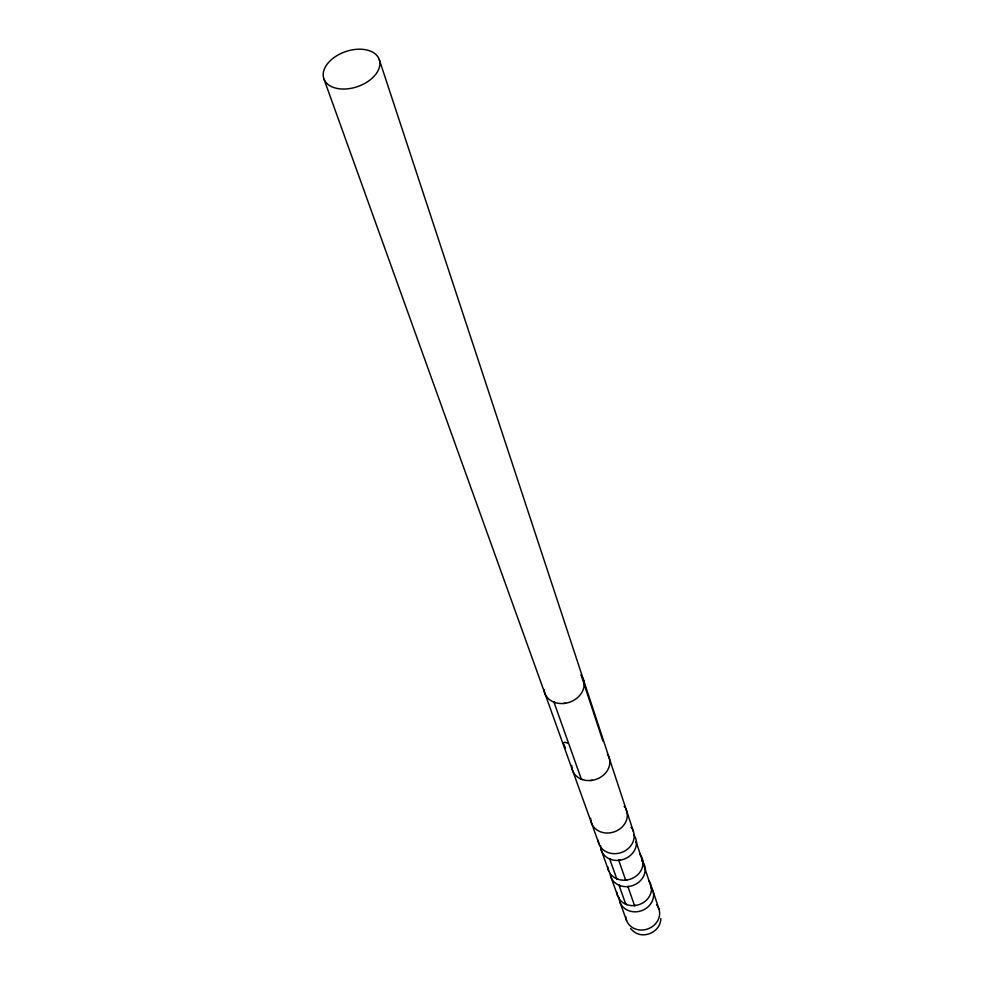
<?xml version="1.0" encoding="UTF-8"?>
<svg xmlns="http://www.w3.org/2000/svg" width="984" height="984" viewBox="0 0 984 984"><rect width="100%" height="100%" fill="white"/><g stroke="black" fill="none" stroke-linecap="round" stroke-linejoin="round"><path stroke-width="1.48" d="M660.805 918.453C660.879 931.75 643.487 939.904 633.364 931.233M563.758 703.449L565.517 703.228M590.621 780.496L592.294 780.287M618.481 860.36L620.055 860.188M625.381 880.151L626.931 879.979M627.632 886.621L629.17 886.436M634.25 905.587L635.775 905.415M568.223 743.178L564.828 742.28L563.143 742.846L565.529 748.148M553.709 702.047L555.247 702.601M581.077 779.057L582.553 779.611M609.465 858.897L610.855 859.438M616.501 878.687L617.878 879.229M618.801 885.145L620.166 885.686M625.541 904.111L626.894 904.653M632.774 930.778L630.535 928.515M580.732 675.024L581.421 675.897M639.772 854.038L640.609 855.133A17.909 15.658 -19 0 0 639.908 854.198M641.937 860.594L642.614 861.492M648.96 880.741L649.108 880.938A17.54 15.473 -19 0 1 639.428 904.493A17.54 15.473 -19 0 1 616.919 892.414M323.957 79.04L598.998 843.891M601.126 849.782L608.727 870.926M610.597 876.129L617.903 896.436M619.969 902.23L626.537 920.495M553.967 702.145L581.335 779.156M609.711 858.995L616.734 878.774M619.034 885.231L625.775 904.21M618.764 860.336L625.664 880.126M627.915 886.584L634.52 905.563M379.295 59.594A29.335 18.499 -19 0 1 342.875 89.04A29.335 18.499 -19 0 1 332.506 58.72A29.335 18.499 -19 0 1 379.295 59.594L583.463 679.747M583.549 680.03L633.475 831.689M652.859 890.581L658.936 909.019M581.888 677.324L602.958 741.21M636.205 842.033L643.032 862.624M643.069 862.87L651.506 888.331M651.433 887.211L651.519 888.577M645.11 868.023L645.196 869.389M642.97 861.492L643.044 862.87M636.377 841.48L636.451 842.87M609.773 760.743L609.846 762.194M584.127 682.908L584.188 684.397M607.312 754.138A19.348 16.322 -19 0 1 595.591 779.513A19.348 16.322 -19 0 1 571.741 765.454M582.356 677.312A20.467 16.777 -19 0 1 568.973 702.404A20.467 16.777 -19 0 1 544.017 689.476M642.06 860.754A17.81 15.609 -19 0 1 633.511 885.268A17.81 15.609 -19 0 1 610.068 873.349M625.566 808.454A18.585 15.978 -19 0 1 612.958 832.255A18.585 15.978 -19 0 1 590.658 818.184M624.114 806.339A18.585 15.978 -19 0 1 624.889 807.372M632.454 829.389A18.29 15.842 -19 0 1 620.793 852.722A18.29 15.842 -19 0 1 598.161 840.213M631.027 827.298A18.29 15.842 -19 0 1 631.789 828.307M633.991 835.072A18.192 15.793 -19 0 1 623.155 859.462A18.192 15.793 -19 0 1 600.548 845.699M641.31 856.277A17.909 15.658 -19 0 1 629.957 879.278A17.909 15.658 -19 0 1 607.731 866.867M651.236 887.285A17.454 15.424 -19 0 1 640.867 910.938A17.454 15.424 -19 0 1 619.096 897.42M657.952 906.793A17.183 15.289 -19 0 1 647.054 929.191A17.183 15.289 -19 0 1 625.713 916.756M656.586 904.776A17.183 15.289 -19 0 1 657.324 905.76"/></g></svg>
